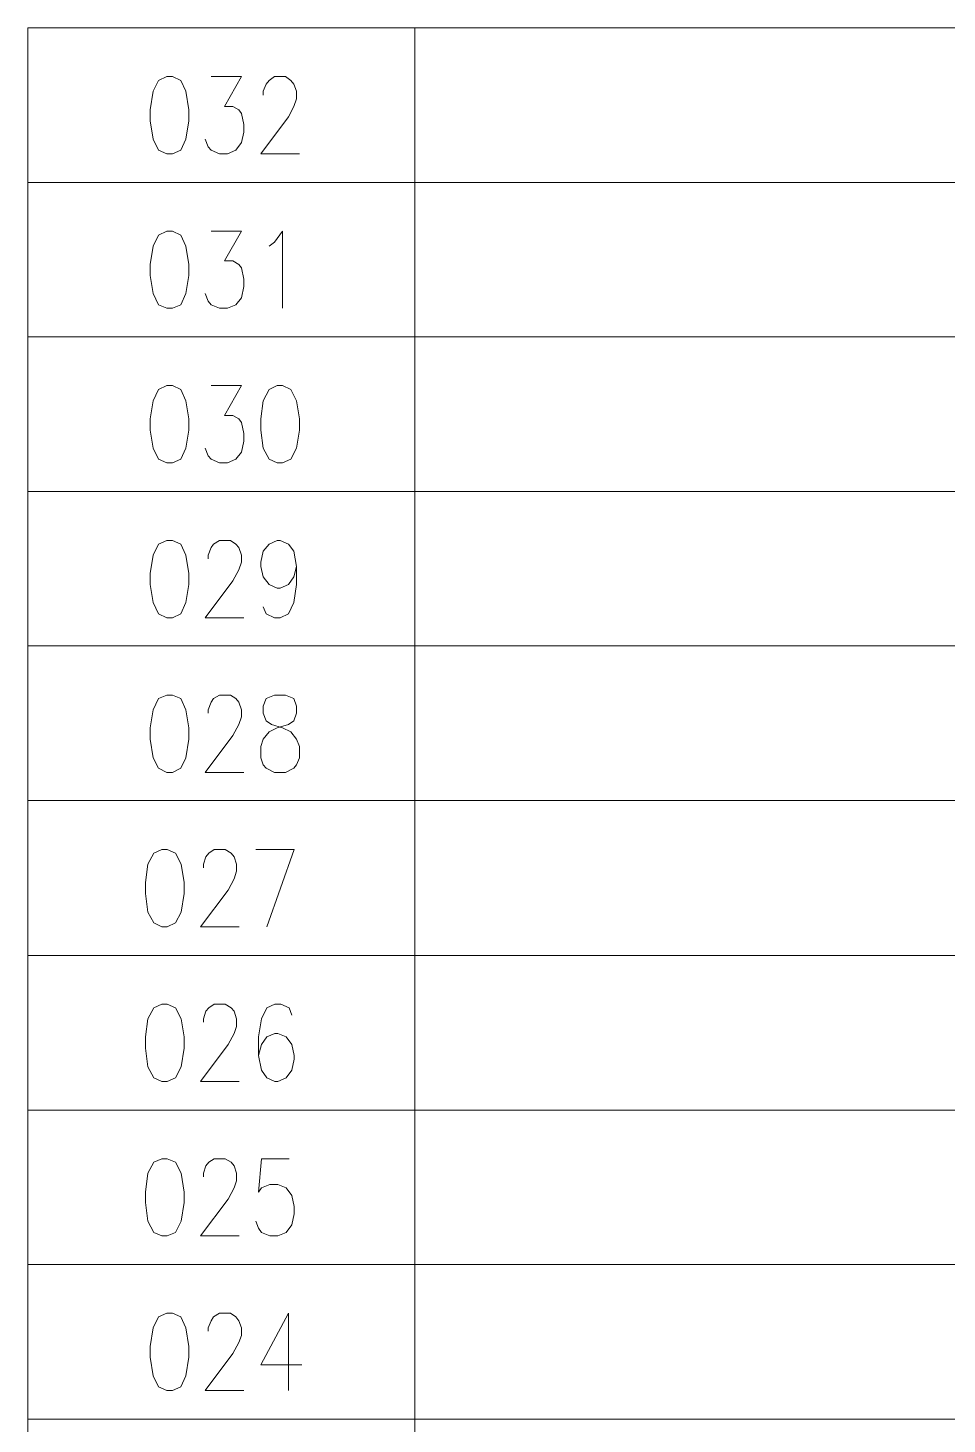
# Model space of a CAD drawing. Header units: millimetres. Extents: x 0 to 588, y 0 to 874.
# Drawn here: x 454.6 to 487.8, y 153.6 to 204.1 of the extents above; entities that cross this region are included whole.
import ezdxf

# ---------------------------------------------------------------- set-up
doc = ezdxf.new("R2010")
doc.units = ezdxf.units.MM
doc.layers.get('0').update_dxf_attribs({"lineweight": 18})

msp = doc.modelspace()

# ---------------------------------------------------------------- linework, layer by layer
at = {"color": 4, "lineweight": 0}
for points in [[(454.589, 16.804), (454.589, 204.065)], [(580.361, 204.065), (454.589, 204.065)], [(468.58, 204.065), (468.58, 16.804)], [(461.214, 202.309), (462.315, 202.309), (461.701, 201.229), (461.997, 201.229), (462.209, 201.102), (462.315, 200.975), (462.4, 200.573), (462.4, 200.298), (462.315, 199.917), (462.103, 199.642), (461.807, 199.515), (461.511, 199.515), (461.214, 199.642), (461.108, 199.769), (461.003, 200.044)], [(463.098, 201.631), (463.098, 201.779), (463.204, 202.033), (463.31, 202.16), (463.5, 202.309), (463.902, 202.309), (464.093, 202.16), (464.199, 202.033), (464.305, 201.779), (464.305, 201.504), (464.199, 201.229), (464.008, 200.848), (463.013, 199.515), (464.41, 199.515)], [(580.361, 198.477), (454.589, 198.477)], [(461.214, 196.721), (462.315, 196.721), (461.701, 195.641), (461.997, 195.641), (462.209, 195.514), (462.315, 195.387), (462.4, 194.985), (462.4, 194.71), (462.315, 194.308), (462.103, 194.054), (461.807, 193.927), (461.511, 193.927), (461.214, 194.054), (461.108, 194.181), (461.003, 194.456)], [(463.31, 196.17), (463.5, 196.318), (463.797, 196.721), (463.797, 193.927)], [(580.361, 192.889), (454.589, 192.889)], [(461.214, 191.133), (462.315, 191.133), (461.701, 190.053), (461.997, 190.053), (462.209, 189.926), (462.315, 189.799), (462.4, 189.397), (462.4, 189.122), (462.315, 188.72), (462.103, 188.466), (461.807, 188.339), (461.511, 188.339), (461.214, 188.466), (461.108, 188.593), (461.003, 188.868)], [(580.361, 187.301), (454.589, 187.301)], [(461.108, 184.867), (461.108, 184.994), (461.214, 185.269), (461.299, 185.396), (461.511, 185.523), (461.913, 185.523), (462.103, 185.396), (462.209, 185.269), (462.315, 184.994), (462.315, 184.74), (462.209, 184.465), (461.997, 184.063), (461.003, 182.729), (462.4, 182.729)], [(464.305, 184.592), (464.199, 184.211), (464.008, 183.936), (463.712, 183.809), (463.606, 183.809), (463.31, 183.936), (463.098, 184.211), (463.013, 184.592), (463.013, 184.74), (463.098, 185.142), (463.31, 185.396), (463.606, 185.523), (463.712, 185.523), (464.008, 185.396), (464.199, 185.142), (464.305, 184.592), (464.305, 183.936), (464.199, 183.28), (464.008, 182.878), (463.712, 182.729), (463.5, 182.729), (463.204, 182.878), (463.098, 183.132)], [(580.361, 181.713), (454.589, 181.713)], [(461.108, 179.279), (461.108, 179.406), (461.214, 179.681), (461.299, 179.808), (461.511, 179.935), (461.913, 179.935), (462.103, 179.808), (462.209, 179.681), (462.315, 179.406), (462.315, 179.152), (462.209, 178.877), (461.997, 178.475), (461.003, 177.141), (462.4, 177.141)], [(580.361, 176.125), (454.589, 176.125)], [(460.939, 173.691), (460.939, 173.818), (461.024, 174.093), (461.13, 174.22), (461.32, 174.347), (461.722, 174.347), (461.934, 174.22), (462.04, 174.093), (462.124, 173.818), (462.124, 173.564), (462.04, 173.289), (461.828, 172.887), (460.833, 171.553), (462.23, 171.553)], [(463.225, 171.553), (464.22, 174.347), (462.823, 174.347)], [(580.361, 170.516), (454.589, 170.516)], [(460.939, 168.103), (460.939, 168.23), (461.024, 168.505), (461.13, 168.632), (461.32, 168.759), (461.722, 168.759), (461.934, 168.632), (462.04, 168.505), (462.124, 168.23), (462.124, 167.955), (462.04, 167.701), (461.828, 167.299), (460.833, 165.965), (462.23, 165.965)], [(464.135, 168.357), (464.029, 168.632), (463.733, 168.759), (463.521, 168.759), (463.225, 168.632), (463.035, 168.23), (462.929, 167.574), (462.929, 166.897), (463.035, 166.368), (463.225, 166.092), (463.521, 165.965), (463.627, 165.965), (463.924, 166.092), (464.135, 166.368), (464.22, 166.77), (464.22, 166.897), (464.135, 167.299), (463.924, 167.574), (463.627, 167.701), (463.521, 167.701), (463.225, 167.574), (463.035, 167.299), (462.929, 166.897)], [(580.361, 164.928), (454.589, 164.928)], [(460.939, 162.515), (460.939, 162.642), (461.024, 162.917), (461.13, 163.044), (461.32, 163.171), (461.722, 163.171), (461.934, 163.044), (462.04, 162.917), (462.124, 162.642), (462.124, 162.367), (462.04, 162.113), (461.828, 161.711), (460.833, 160.377), (462.23, 160.377)], [(464.029, 163.171), (463.035, 163.171), (462.929, 161.965), (463.035, 162.113), (463.331, 162.24), (463.627, 162.24), (463.924, 162.113), (464.135, 161.838), (464.22, 161.436), (464.22, 161.182), (464.135, 160.78), (463.924, 160.504), (463.627, 160.377), (463.331, 160.377), (463.035, 160.504), (462.929, 160.653), (462.823, 160.907)], [(580.361, 159.34), (454.589, 159.34)], [(461.108, 156.927), (461.108, 157.054), (461.214, 157.308), (461.299, 157.456), (461.511, 157.583), (461.913, 157.583), (462.103, 157.456), (462.209, 157.308), (462.315, 157.054), (462.315, 156.779), (462.209, 156.525), (461.997, 156.123), (461.003, 154.789), (462.4, 154.789)], [(464.008, 157.583), (463.013, 155.721), (464.495, 155.721)], [(464.008, 157.583), (464.008, 154.789)], [(580.361, 153.752), (454.589, 153.752)]]:
    msp.add_lwpolyline(points, dxfattribs=at)
for points in [[(459.606, 202.309), (459.309, 202.16), (459.119, 201.779), (459.013, 201.102), (459.013, 200.7), (459.119, 200.044), (459.309, 199.642), (459.606, 199.515), (459.817, 199.515), (460.114, 199.642), (460.304, 200.044), (460.41, 200.7), (460.41, 201.102), (460.304, 201.779), (460.114, 202.16), (459.817, 202.309)], [(459.606, 196.721), (459.309, 196.572), (459.119, 196.17), (459.013, 195.514), (459.013, 195.112), (459.119, 194.456), (459.309, 194.054), (459.606, 193.927), (459.817, 193.927), (460.114, 194.054), (460.304, 194.456), (460.41, 195.112), (460.41, 195.514), (460.304, 196.17), (460.114, 196.572), (459.817, 196.721)], [(459.606, 191.133), (459.309, 190.984), (459.119, 190.582), (459.013, 189.926), (459.013, 189.524), (459.119, 188.868), (459.309, 188.466), (459.606, 188.339), (459.817, 188.339), (460.114, 188.466), (460.304, 188.868), (460.41, 189.524), (460.41, 189.926), (460.304, 190.582), (460.114, 190.984), (459.817, 191.133)], [(463.606, 191.133), (463.31, 190.984), (463.098, 190.582), (463.013, 189.926), (463.013, 189.524), (463.098, 188.868), (463.31, 188.466), (463.606, 188.339), (463.797, 188.339), (464.093, 188.466), (464.305, 188.868), (464.41, 189.524), (464.41, 189.926), (464.305, 190.582), (464.093, 190.984), (463.797, 191.133)], [(459.606, 185.523), (459.309, 185.396), (459.119, 184.994), (459.013, 184.338), (459.013, 183.936), (459.119, 183.28), (459.309, 182.878), (459.606, 182.729), (459.817, 182.729), (460.114, 182.878), (460.304, 183.28), (460.41, 183.936), (460.41, 184.338), (460.304, 184.994), (460.114, 185.396), (459.817, 185.523)], [(459.606, 179.935), (459.309, 179.808), (459.119, 179.406), (459.013, 178.75), (459.013, 178.348), (459.119, 177.671), (459.309, 177.29), (459.606, 177.141), (459.817, 177.141), (460.114, 177.29), (460.304, 177.671), (460.41, 178.348), (460.41, 178.75), (460.304, 179.406), (460.114, 179.808), (459.817, 179.935)], [(463.5, 179.935), (463.204, 179.808), (463.098, 179.533), (463.098, 179.279), (463.204, 179.004), (463.394, 178.877), (463.797, 178.75), (464.093, 178.602), (464.305, 178.348), (464.41, 178.073), (464.41, 177.671), (464.305, 177.417), (464.199, 177.29), (463.902, 177.141), (463.5, 177.141), (463.204, 177.29), (463.098, 177.417), (463.013, 177.671), (463.013, 178.073), (463.098, 178.348), (463.31, 178.602), (463.606, 178.75), (464.008, 178.877), (464.199, 179.004), (464.305, 179.279), (464.305, 179.533), (464.199, 179.808), (463.902, 179.935)], [(459.436, 174.347), (459.14, 174.22), (458.928, 173.818), (458.844, 173.162), (458.844, 172.76), (458.928, 172.083), (459.14, 171.702), (459.436, 171.553), (459.627, 171.553), (459.923, 171.702), (460.135, 172.083), (460.241, 172.76), (460.241, 173.162), (460.135, 173.818), (459.923, 174.22), (459.627, 174.347)], [(459.436, 168.759), (459.14, 168.632), (458.928, 168.23), (458.844, 167.574), (458.844, 167.172), (458.928, 166.495), (459.14, 166.092), (459.436, 165.965), (459.627, 165.965), (459.923, 166.092), (460.135, 166.495), (460.241, 167.172), (460.241, 167.574), (460.135, 168.23), (459.923, 168.632), (459.627, 168.759)], [(459.436, 163.171), (459.14, 163.044), (458.928, 162.642), (458.844, 161.965), (458.844, 161.584), (458.928, 160.907), (459.14, 160.504), (459.436, 160.377), (459.627, 160.377), (459.923, 160.504), (460.135, 160.907), (460.241, 161.584), (460.241, 161.965), (460.135, 162.642), (459.923, 163.044), (459.627, 163.171)], [(459.606, 157.583), (459.309, 157.456), (459.119, 157.054), (459.013, 156.377), (459.013, 155.996), (459.119, 155.319), (459.309, 154.916), (459.606, 154.789), (459.817, 154.789), (460.114, 154.916), (460.304, 155.319), (460.41, 155.996), (460.41, 156.377), (460.304, 157.054), (460.114, 157.456), (459.817, 157.583)]]:
    msp.add_lwpolyline(points, close=True, dxfattribs=at)

doc.saveas('drawing.dxf')
